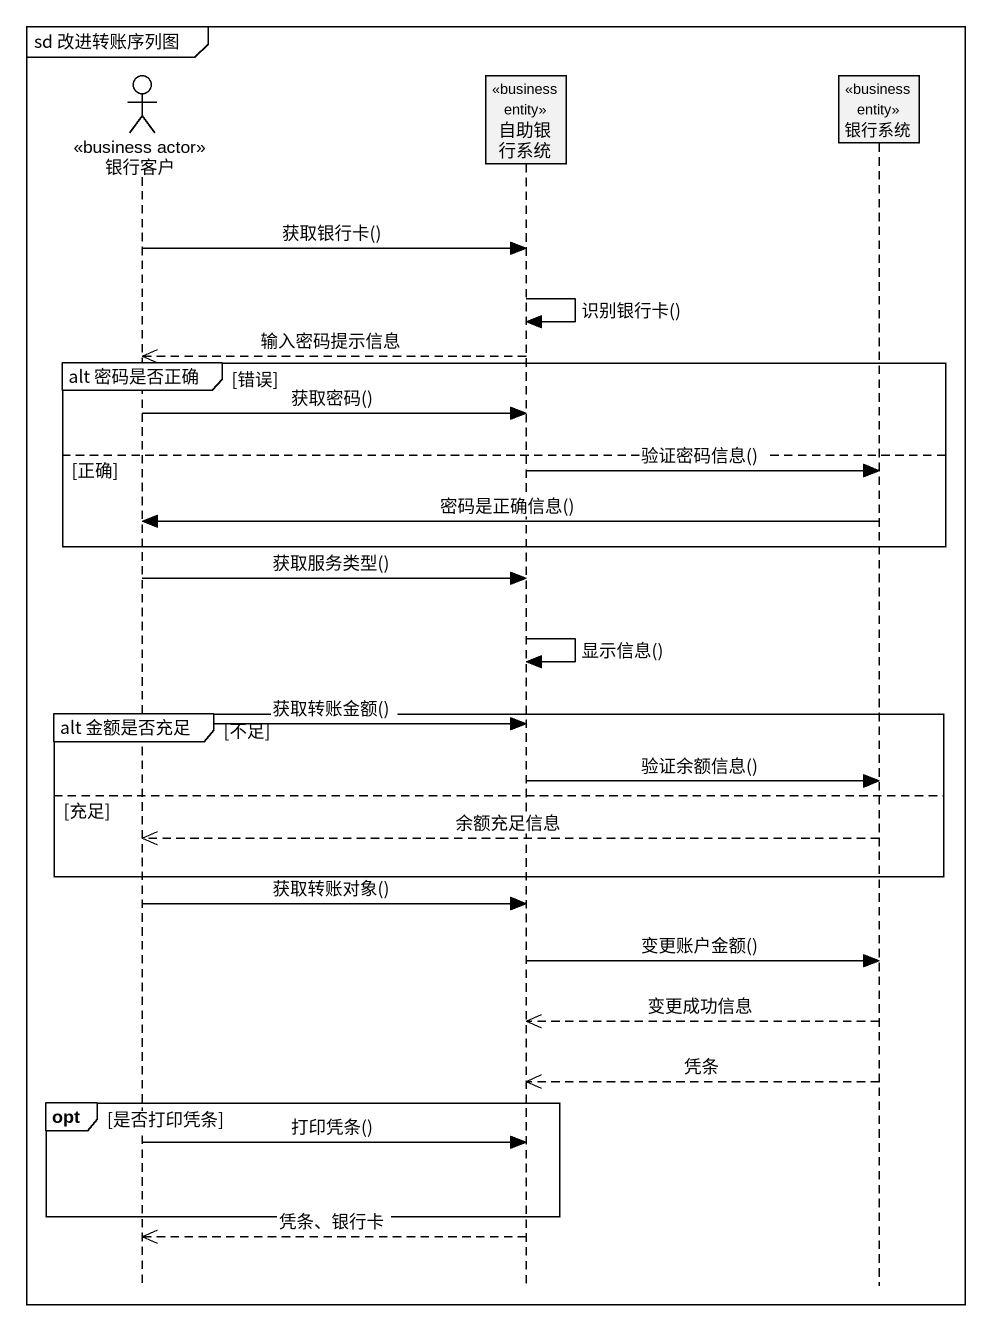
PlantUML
@startuml
mainframe sd 改进转账序列图
hide footbox
actor 银行客户 <<business actor>>
participant 自助银行系统 <<business entity>>
participant 银行系统 <<business entity>>

银行客户 -> 自助银行系统 : 获取银行卡()
自助银行系统 -> 自助银行系统 : 识别银行卡()
自助银行系统 -->> 银行客户 : 输入密码提示信息
group alt 密码是否正确 [错误]
  银行客户 -> 自助银行系统 : 获取密码()
else 正确
  自助银行系统 -> 银行系统 : 验证密码信息()
  银行系统 -> 银行客户 : 密码是正确信息()
end
银行客户 -> 自助银行系统 : 获取服务类型()
自助银行系统 -> 自助银行系统 : 显示信息()
group alt 金额是否充足 [不足]
  银行客户 -> 自助银行系统 : 获取转账金额()
  自助银行系统 -> 银行系统 : 验证余额信息()
else 充足
  银行系统 -->> 银行客户 : 余额充足信息
end
银行客户 -> 自助银行系统 : 获取转账对象()
自助银行系统 -> 银行系统 : 变更账户金额()
银行系统 -->> 自助银行系统 : 变更成功信息
银行系统 -->> 自助银行系统 : 凭条
opt 是否打印凭条
  银行客户 -> 自助银行系统 : 打印凭条()
end
自助银行系统 -->> 银行客户 : 凭条、银行卡
@enduml
